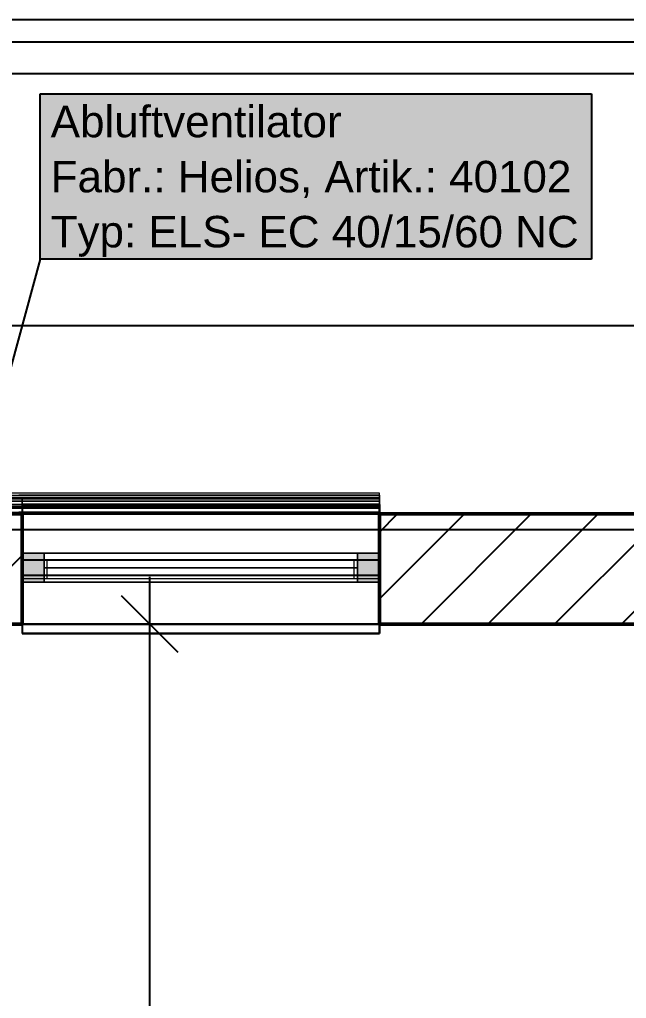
# Model space of a CAD drawing. Extents: x 0 to 756, y -25 to 420.
# Drawn here: x 284.9 to 323.5, y 352.8 to 415 of the extents above; entities that cross this region are included whole.
import ezdxf
from ezdxf.lldxf.tags import DXFTag

# ---------------------------------------------------------------- set-up
doc = ezdxf.new("R2010")
doc.units = 0
doc.layers.get('0').update_dxf_attribs({"lineweight": 25})
doc.layers.get('DEFPOINTS').update_dxf_attribs({"lineweight": 25})
for name, color, linetype, lineweight in [('A_Aussenwand', 7, 'Continuous', 25), ('A_Fenster', 7, 'Continuous', 25), ('FENSTER', 7, 'Continuous', 13), ('FENSTERBANK', 7, 'Continuous', 13), ('L_Text', 7, 'Continuous', 25), ('Standard', 7, 'Continuous', 25), ('VERSCHATTUNG', 7, 'Continuous', 13), ('WAND_HOLZ_TRAGEND', 7, 'Continuous', 13), ('X_Planrahmen', 7, 'Continuous', 25)]:
    doc.layers.add(name, color=color, linetype=linetype, lineweight=lineweight)
doc.layers.add('A_Geschossdecke', color=7, linetype='Continuous', lineweight=25, true_color=0x008080)
doc.styles.get("Standard").update_dxf_attribs({"font": 'arial.ttf'})
tags = doc.linetypes.add('fein_strichliert', pattern=[4, 1, -2, 1]).pattern_tags.tags
tags[8:9] = [DXFTag(74, 4), DXFTag(75, 0), DXFTag(340, '0'), DXFTag(46, 0.0), DXFTag(50, 0.0), DXFTag(44, 0.0), DXFTag(45, 0.0)]
tags[6:7] = [DXFTag(74, 4), DXFTag(75, 0), DXFTag(340, '0'), DXFTag(46, 0.0), DXFTag(50, 0.0), DXFTag(44, 0.0), DXFTag(45, 0.0)]
tags[4:5] = [DXFTag(74, 4), DXFTag(75, 0), DXFTag(340, '0'), DXFTag(46, 0.0), DXFTag(50, 0.0), DXFTag(44, 0.0), DXFTag(45, 0.0)]

# ---------------------------------------------------------------- blocks, each defined once
blk = doc.blocks.new('Blockreferenz-A0T78P2KOY', base_point=(0, -25))
at = {"layer": 'X_Planrahmen', "color": 0, "linetype": 'ByBlock', "lineweight": -2, "ltscale": 0.25}
blk.add_line((20, 415), (589, 415), dxfattribs=at)
blk = doc.blocks.new('Referenz-A0T78P30OY')
at = {"layer": 'DEFPOINTS', "color": 0, "linetype": 'Continuous', "lineweight": -2, "ltscale": 0.25}
for p, q in [((285.107, 383.578), (285.107, 383.578)), ((285.107, 383.578), (285.107, 383.578)), ((307.807, 383.578), (307.807, 383.578)), ((307.807, 383.578), (307.807, 383.578))]:
    blk.add_line(p, q, dxfattribs=at)
at = {"layer": 'FENSTER', "color": 0, "linetype": 'Continuous', "ltscale": 0.13}
for p, q in [((285.107, 381.078), (286.507, 381.078)), ((285.107, 379.238), (285.107, 381.078)), ((285.107, 381.078), (285.107, 379.238)), ((286.507, 381.078), (285.107, 381.078)), ((285.107, 379.238), (285.107, 381.078)), ((285.107, 381.078), (286.507, 381.078)), ((285.107, 381.078), (285.107, 381.078)), ((286.507, 381.078), (286.507, 379.238)), ((286.507, 381.078), (306.407, 381.078)), ((286.507, 379.238), (286.507, 381.078)), ((286.507, 379.238), (286.507, 381.078)), ((286.507, 379.238), (286.507, 381.078)), ((286.507, 381.078), (286.507, 381.078)), ((286.507, 381.078), (286.507, 379.238)), ((306.407, 381.078), (286.507, 381.078)), ((286.507, 379.238), (286.507, 381.078)), ((286.507, 381.078), (306.407, 381.078)), ((286.507, 381.078), (286.507, 381.078)), ((286.507, 381.078), (286.507, 379.238)), ((306.407, 381.078), (286.507, 381.078)), ((286.507, 379.238), (286.507, 381.078)), ((286.507, 381.078), (306.407, 381.078)), ((286.507, 381.078), (286.507, 381.078)), ((306.407, 381.078), (307.807, 381.078)), ((306.407, 379.238), (306.407, 381.078)), ((306.407, 381.078), (306.407, 379.238)), ((306.407, 381.078), (306.407, 379.238)), ((307.807, 381.078), (306.407, 381.078)), ((306.407, 379.238), (306.407, 381.078)), ((306.407, 381.078), (307.807, 381.078)), ((306.407, 381.078), (306.407, 381.078)), ((306.407, 379.238), (306.407, 381.078)), ((306.407, 379.238), (306.407, 381.078)), ((306.407, 381.078), (306.407, 381.078)), ((306.407, 379.238), (306.407, 381.078)), ((306.407, 379.238), (306.407, 381.078)), ((306.407, 381.078), (306.407, 381.078)), ((307.807, 381.078), (307.807, 379.238)), ((307.807, 379.238), (307.807, 381.078)), ((307.807, 379.238), (307.807, 381.078)), ((307.807, 381.078), (307.807, 381.078)), ((286.507, 380.158), (306.407, 380.158)), ((306.407, 380.158), (286.507, 380.158)), ((286.507, 380.158), (286.507, 380.158)), ((306.407, 380.158), (306.407, 380.158)), ((286.507, 379.238), (285.107, 379.238)), ((285.107, 379.238), (286.507, 379.238)), ((285.107, 379.238), (286.507, 379.238)), ((285.107, 379.238), (285.107, 379.238)), ((306.407, 379.238), (286.507, 379.238)), ((286.507, 379.238), (286.507, 379.238)), ((286.507, 379.238), (306.407, 379.238)), ((286.507, 379.238), (306.407, 379.238)), ((286.507, 379.238), (286.507, 379.238)), ((286.507, 379.238), (306.407, 379.238)), ((286.507, 379.238), (306.407, 379.238)), ((286.507, 379.238), (286.507, 379.238)), ((307.807, 379.238), (306.407, 379.238)), ((306.407, 379.238), (307.807, 379.238)), ((306.407, 379.238), (307.807, 379.238)), ((306.407, 379.238), (306.407, 379.238)), ((306.407, 379.238), (306.407, 379.238)), ((306.407, 379.238), (306.407, 379.238)), ((307.807, 379.238), (307.807, 379.238))]:
    blk.add_line(p, q, dxfattribs=at)
for points in [[(285.107, 379.238), (286.507, 379.238), (285.107, 381.078)], [(286.507, 379.238), (286.507, 381.078), (285.107, 381.078)], [(306.407, 379.238), (307.807, 379.238), (306.407, 381.078)], [(307.807, 379.238), (307.807, 381.078), (306.407, 381.078)]]:
    blk.add_solid(points, dxfattribs=at)
at = {"layer": 'FENSTERBANK', "color": 0, "lineweight": -2}
for p, q in [((285.107, 384.178), (285.107, 380.658)), ((307.807, 384.178), (285.107, 384.178)), ((285.107, 384.178), (285.107, 384.178)), ((285.107, 384.178), (285.107, 383.578)), ((285.107, 384.178), (307.807, 384.178)), ((307.807, 380.658), (307.807, 384.178)), ((307.807, 384.178), (307.807, 383.578)), ((307.807, 384.178), (307.807, 384.178)), ((285.107, 383.578), (285.107, 380.658)), ((285.107, 383.578), (285.107, 383.578)), ((285.107, 383.578), (307.807, 383.578)), ((307.807, 383.578), (285.107, 383.578)), ((307.807, 383.578), (307.807, 383.578)), ((307.807, 383.578), (307.807, 380.658)), ((285.107, 380.658), (307.807, 380.658)), ((285.107, 380.658), (285.107, 380.658)), ((285.107, 380.658), (307.807, 380.658)), ((307.807, 380.658), (307.807, 380.658)), ((285.107, 379.658), (285.107, 375.978)), ((307.807, 379.658), (285.107, 379.658)), ((285.107, 379.658), (285.107, 379.658)), ((285.107, 379.658), (285.107, 376.578)), ((307.807, 379.658), (285.107, 379.658)), ((307.807, 375.978), (307.807, 379.658)), ((307.807, 379.658), (307.807, 379.658)), ((307.807, 379.658), (307.807, 376.578)), ((285.107, 376.578), (285.107, 375.978)), ((285.107, 376.578), (285.107, 376.578)), ((285.107, 376.578), (307.807, 376.578)), ((307.807, 376.578), (285.107, 376.578)), ((307.807, 376.578), (307.807, 376.578)), ((307.807, 376.578), (307.807, 375.978)), ((285.107, 375.978), (307.807, 375.978)), ((285.107, 375.978), (285.107, 375.978)), ((307.807, 375.978), (285.107, 375.978)), ((307.807, 375.978), (307.807, 375.978))]:
    blk.add_line(p, q, dxfattribs=at)
at = {"layer": 'FENSTERBANK', "color": 0, "lineweight": 18}
for p, q in [((285.107, 383.578), (307.807, 383.578)), ((285.107, 376.578), (307.807, 376.578))]:
    blk.add_line(p, q, dxfattribs=at)
at = {"layer": 'Standard', "color": 0, "lineweight": -2}
for p, q in [((88.607, 413.578), (428.607, 413.578)), ((90.607, 411.578), (426.607, 411.578)), ((267.057, 395.557), (428.607, 395.557)), ((293.222, 370.578), (293.222, 379.578)), ((295.022, 374.778), (291.422, 378.378)), ((296.222, 376.578), (290.222, 376.578)), ((293.222, 341.558), (293.222, 376.578))]:
    blk.add_line(p, q, dxfattribs=at)
at = {"layer": 'VERSCHATTUNG', "color": 0, "linetype": 'Continuous', "ltscale": 0.13}
for p, q in [((307.807, 384.898), (262.007, 384.898)), ((262.007, 384.778), (307.807, 384.778)), ((307.807, 384.618), (262.007, 384.618)), ((262.007, 384.578), (285.107, 384.578)), ((285.107, 384.578), (262.007, 384.578)), ((285.107, 384.578), (262.007, 384.578)), ((263.107, 384.618), (307.807, 384.618)), ((307.807, 384.898), (284.907, 384.898)), ((307.807, 384.778), (284.907, 384.778)), ((285.107, 384.578), (285.107, 383.978)), ((285.107, 383.978), (285.107, 384.578)), ((285.107, 384.578), (285.107, 384.578)), ((285.107, 384.578), (285.107, 383.978)), ((307.807, 383.698), (307.807, 384.898)), ((307.807, 384.898), (307.807, 384.898)), ((307.807, 384.898), (307.807, 384.898)), ((307.807, 384.778), (307.807, 384.898)), ((307.807, 384.898), (307.807, 384.898)), ((307.807, 384.778), (307.807, 383.578)), ((307.807, 384.778), (307.807, 384.778)), ((307.807, 384.778), (307.807, 384.778)), ((307.807, 383.938), (307.807, 384.618)), ((307.807, 384.378), (307.807, 384.618)), ((307.807, 384.618), (307.807, 384.618)), ((307.807, 384.618), (307.807, 384.618)), ((307.807, 384.618), (307.807, 384.618)), ((307.807, 384.518), (262.007, 384.518)), ((307.807, 384.518), (262.007, 384.518)), ((262.007, 384.038), (307.807, 384.038)), ((307.807, 384.038), (262.007, 384.038)), ((285.107, 383.978), (262.007, 383.978)), ((262.007, 383.978), (285.107, 383.978)), ((285.107, 383.978), (262.007, 383.978)), ((262.007, 383.938), (307.807, 383.938)), ((307.807, 383.938), (263.107, 383.938)), ((284.007, 384.378), (307.807, 384.378)), ((307.807, 384.378), (284.007, 384.378)), ((307.807, 384.178), (284.007, 384.178)), ((284.007, 384.178), (307.807, 384.178)), ((285.107, 383.978), (285.107, 383.978)), ((307.807, 384.378), (307.807, 384.518)), ((307.807, 384.518), (307.807, 384.518)), ((307.807, 384.038), (307.807, 384.518)), ((307.807, 384.378), (307.807, 384.378)), ((307.807, 384.038), (307.807, 384.178)), ((307.807, 383.938), (307.807, 384.178)), ((307.807, 384.178), (307.807, 384.178)), ((307.807, 384.038), (307.807, 384.038)), ((307.807, 383.938), (307.807, 383.938)), ((307.807, 383.938), (307.807, 383.938)), ((307.807, 383.938), (307.807, 383.938)), ((262.007, 383.698), (307.807, 383.698)), ((307.807, 383.578), (262.007, 383.578)), ((307.807, 383.698), (284.907, 383.698)), ((284.907, 383.578), (307.807, 383.578)), ((307.807, 383.578), (307.807, 383.698)), ((307.807, 383.698), (307.807, 383.698)), ((307.807, 383.698), (307.807, 383.698)), ((307.807, 383.578), (307.807, 383.578)), ((307.807, 383.578), (307.807, 383.578)), ((307.807, 383.578), (307.807, 383.578))]:
    blk.add_line(p, q, dxfattribs=at)
at = {"layer": 'WAND_HOLZ_TRAGEND', "color": 0, "lineweight": 50}
for p, q in [((285.107, 383.578), (232.107, 383.578)), ((285.107, 383.578), (232.107, 383.578)), ((285.107, 376.578), (285.107, 383.578)), ((285.107, 376.578), (285.107, 383.578)), ((285.107, 383.578), (285.107, 383.578)), ((391.607, 383.578), (307.807, 383.578)), ((307.807, 383.578), (307.807, 376.578)), ((307.807, 383.578), (307.807, 376.578)), ((307.807, 383.578), (307.807, 383.578)), ((391.607, 383.578), (307.807, 383.578)), ((232.107, 376.578), (285.107, 376.578)), ((232.107, 376.578), (285.107, 376.578)), ((285.107, 376.578), (285.107, 376.578)), ((307.807, 376.578), (391.607, 376.578)), ((307.807, 376.578), (391.607, 376.578)), ((307.807, 376.578), (307.807, 376.578))]:
    blk.add_line(p, q, dxfattribs=at)
blk = doc.blocks.new('Wand-A0T78P34OY', base_point=(118.607, 376.578))
at = {"color": 0, "linetype": 'ByBlock', "lineweight": -2, "ltscale": 0.25}
for p, q in [((232.107, 383.578), (285.107, 383.578)), ((307.807, 383.578), (398.607, 383.578)), ((260.607, 376.578), (285.107, 376.578)), ((307.807, 376.578), (391.607, 376.578))]:
    blk.add_line(p, q, dxfattribs=at)
at = {"color": 0, "lineweight": -2}
for p, q in [((307.807, 378.184), (313.201, 383.578)), ((307.807, 382.426), (308.959, 383.578)), ((310.444, 376.578), (317.444, 383.578)), ((314.687, 376.578), (321.687, 383.578)), ((318.929, 376.578), (325.929, 383.578)), ((323.172, 376.578), (330.172, 383.578)), ((280.746, 376.578), (285.107, 380.939)), ((284.988, 376.578), (285.107, 376.697))]:
    blk.add_line(p, q, dxfattribs=at)
blk = doc.blocks.new('Fenster-A0T78P38OY', base_point=(285.107, 376.578))
at = {"color": 0, "linetype": 'ByBlock', "lineweight": -2, "ltscale": 0.25}
for p, q in [((285.107, 383.578), (307.807, 383.578)), ((285.107, 376.578), (285.107, 383.578)), ((307.807, 376.578), (307.807, 383.578)), ((285.107, 376.578), (307.807, 376.578))]:
    blk.add_line(p, q, dxfattribs=at)
at = {"color": 0, "linetype": 'ByBlock', "lineweight": 18, "ltscale": 0.18}
for p, q in [((285.107, 380.678), (307.807, 380.678)), ((286.707, 379.478), (286.707, 380.678)), ((306.207, 379.478), (306.207, 380.678)), ((285.107, 379.478), (307.807, 379.478))]:
    blk.add_line(p, q, dxfattribs=at)
at = {"color": 0, "linetype": 'fein_strichliert', "lineweight": 18, "ltscale": 0.18}
blk.add_line((307.807, 379.478), (307.807, 380.678), dxfattribs=at)
blk = doc.blocks.new('Geschossdecke-A0T78P4UOY', base_point=(119.607, 24.521))
at = {"color": 0, "linetype": 'ByBlock', "lineweight": -2, "ltscale": 0.25}
blk.add_line((119.607, 382.578), (397.607, 382.578), dxfattribs=at)
blk = doc.blocks.new('Bauteilbeschriftung-A0T78P6YOY', base_point=(265.707, 324.378))
at = {"color": 0, "lineweight": -2}
for p, q in [((286.257, 410.27), (321.283, 410.27)), ((286.257, 399.77), (286.257, 410.27)), ((321.283, 410.27), (321.283, 399.77)), ((321.283, 399.77), (286.257, 399.77))]:
    blk.add_line(p, q, dxfattribs=at)
at = {"color": 0, "linetype": 'ByBlock', "lineweight": -2, "ltscale": 0.25}
blk.add_line((286.257, 399.77), (265.707, 324.378), dxfattribs=at)
at = {"color": 7, "linetype": 'ByBlock', "lineweight": -2, "ltscale": 0.25, "true_color": 0xffffff}
for points in [[(286.257, 399.77), (321.283, 399.77), (286.257, 410.27)], [(321.283, 399.77), (286.257, 410.27), (321.283, 410.27)]]:
    blk.add_solid(points, dxfattribs=at)
at = {"color": 0, "linetype": 'ByBlock', "lineweight": -2, "ltscale": 0.25, "char_height": 2, "attachment_point": 1}
for s, insert in [('{\\fArial;Abluftventilator}', (286.923, 409.52)), ('{\\fArial;Fabr.: Helios, Artik.: 40102}', (286.923, 406.02)), ('{\\fArial;Typ: ELS- EC 40/15/60 NC}', (286.923, 402.52))]:
    blk.add_mtext(s, dxfattribs=dict(at, insert=insert))

msp = doc.modelspace()

# ---------------------------------------------------------------- block references
at = {"ltscale": 0.25}
msp.add_blockref('Blockreferenz-A0T78P2KOY', (0, -25), dxfattribs=at)
at = {"color": 8, "lineweight": 25, "ltscale": 0.25, "true_color": 0x808080}
msp.add_blockref('Referenz-A0T78P30OY', (0, 0), dxfattribs=at)
at = {"layer": 'A_Aussenwand', "ltscale": 0.25}
msp.add_blockref('Wand-A0T78P34OY', (118.607, 376.578), dxfattribs=at)
at = {"layer": 'A_Fenster', "ltscale": 0.25}
msp.add_blockref('Fenster-A0T78P38OY', (285.107, 376.578), dxfattribs=at)
at = {"layer": 'A_Geschossdecke', "ltscale": 0.25}
msp.add_blockref('Geschossdecke-A0T78P4UOY', (119.607, 24.521), dxfattribs=at)
at = {"layer": 'L_Text', "color": 7, "ltscale": 0.25}
msp.add_blockref('Bauteilbeschriftung-A0T78P6YOY', (265.707, 324.378), dxfattribs=at)

doc.saveas('drawing.dxf')
